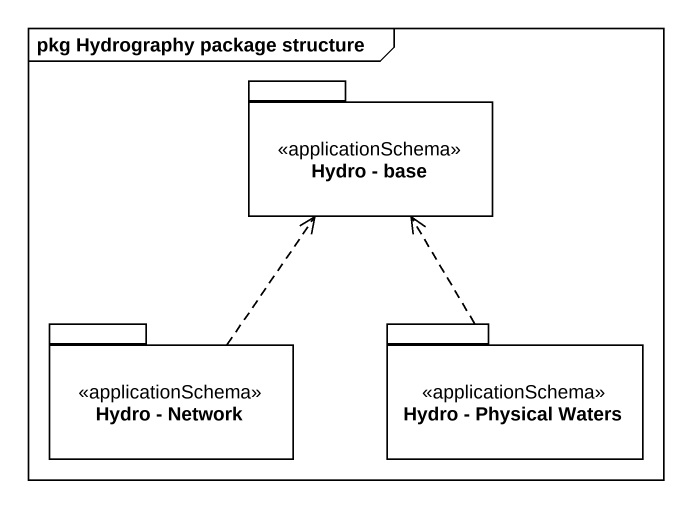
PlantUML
@startuml
mainframe pkg Hydrography package structure
package "Hydro - base" as Hydro_base <<applicationSchema>> {
}
package "Hydro - Network" as Hydro_Network <<applicationSchema>> {
}
package "Hydro - Physical Waters" as Hydro_Physical_Waters <<applicationSchema>> {
}
Hydro_Network .up.> Hydro_base
Hydro_Physical_Waters .up.> Hydro_base
@enduml
